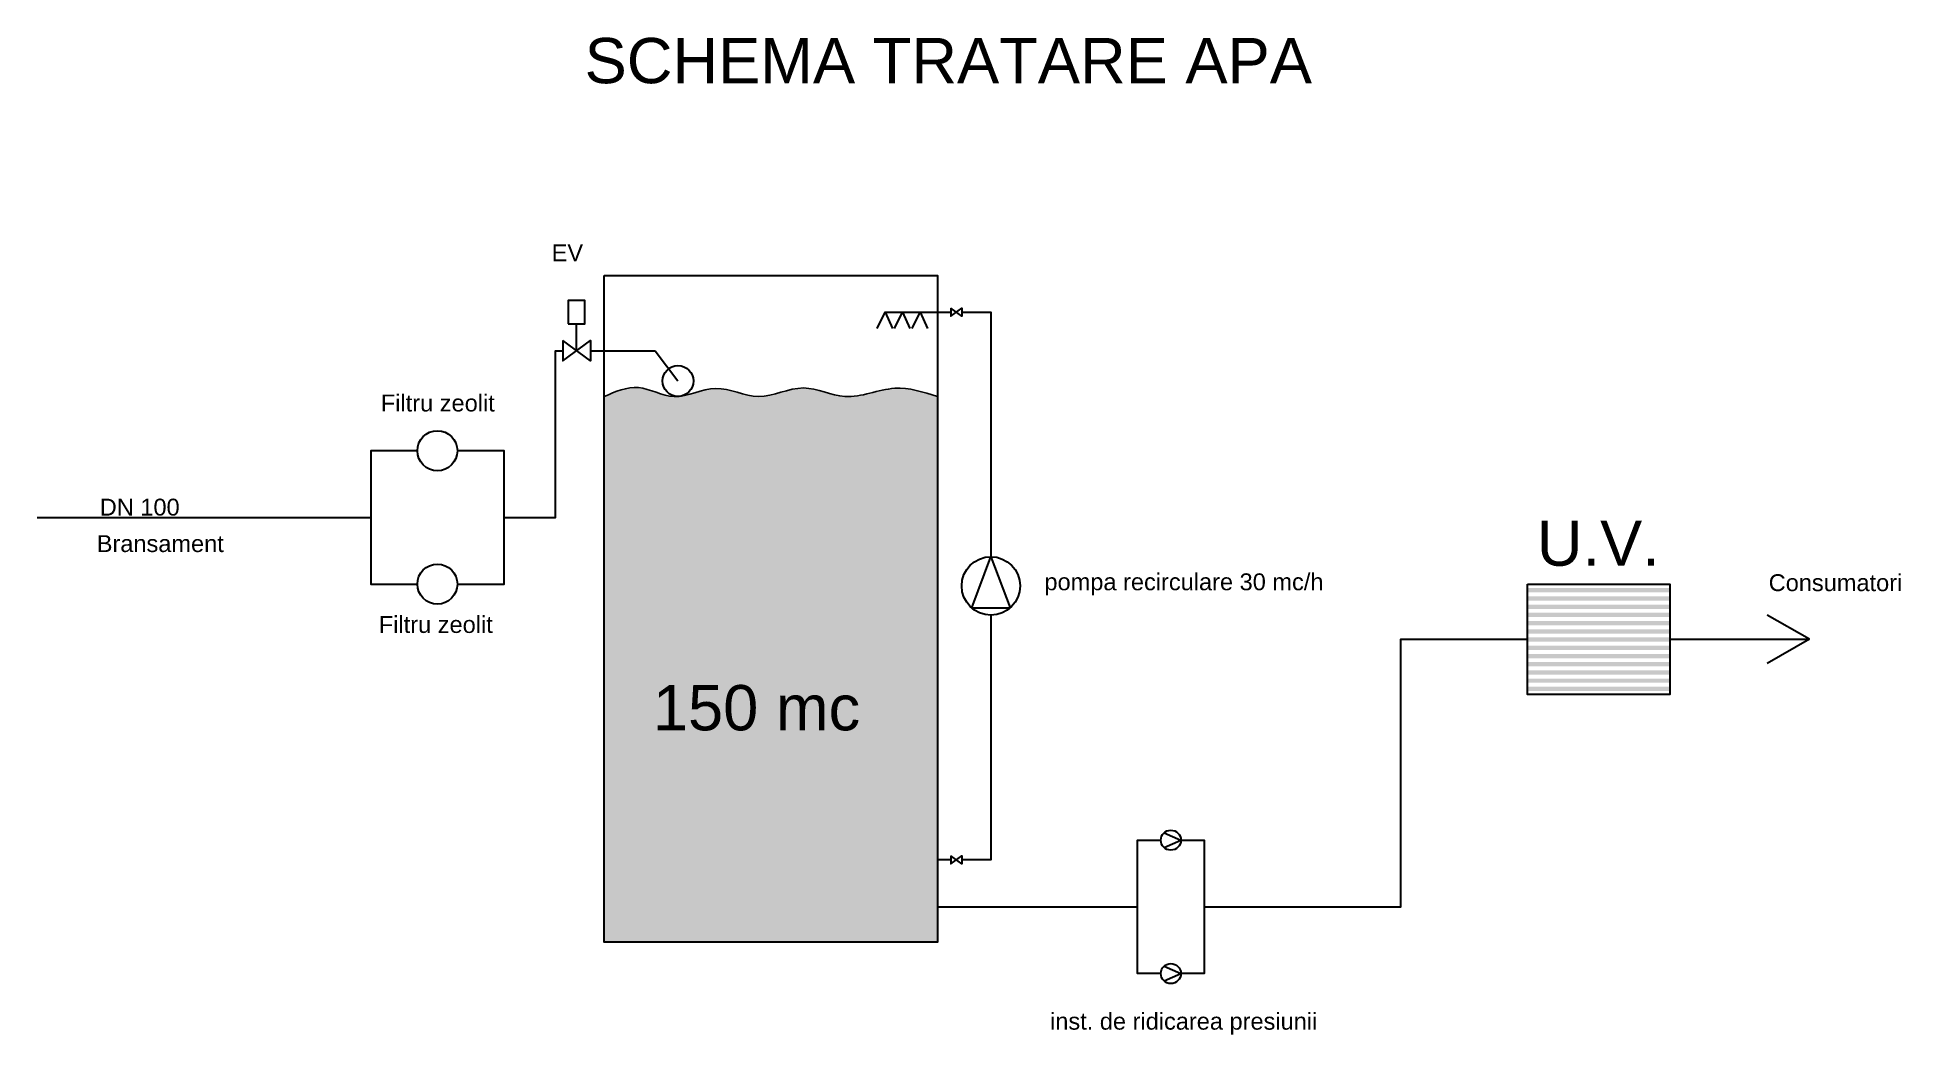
# Model space of a CAD drawing. Header units: millimetres. Extents: x 101 to 2896, y -665 to 831.
import ezdxf

# ---------------------------------------------------------------- set-up
doc = ezdxf.new("R2010")
doc.units = ezdxf.units.MM
doc.styles.get("Standard").update_dxf_attribs({"font": 'arial.ttf'})

msp = doc.modelspace()

# ---------------------------------------------------------------- hatches: boundary and pattern name
at = {"true_color": 0x7aafdf}
h = msp.add_hatch(dxfattribs=at)
h.set_pattern_fill('AR-SAND', color=143, scale=0.05)
edge = h.paths.add_edge_path()
edge.add_line((951.3, -526.5), (1451.3, -526.5))
edge.add_line((1451.3, -526.5), (1451.3, 291.8))
edge.add_spline(control_points=[(1451.3, 291.8), (1429.9, 298.6), (1383.9, 313.3), (1316.4, 279.7), (1248.8, 316.8), (1183.9, 279.1), (1123, 314.1), (1084.5, 295), (1067.4, 292.5)], knot_values=[119.712387, 119.712387, 119.712387, 119.712387, 185.048487, 260.577131, 324.110794, 392.920244, 458.064277, 510.290968, 510.290968, 510.290968, 510.290968], degree=3, periodic=0)
edge.add_arc((1062.1, 315.1), 23.2, 264.1634, 283.3046, ccw=False)
edge.add_spline(control_points=[(1061.4, 291.8), (1059.7, 291.7), (1040, 291.6), (1003.4, 314.2), (968.5, 299.2), (951.3, 291.8)], knot_values=[0, 0, 0, 0, 5.276638, 60.431853, 113.581051, 113.581051, 113.581051, 113.581051], degree=3, periodic=0)
edge.add_line((951.3, 291.8), (951.3, -526.5))
h = msp.add_hatch(color=256)
h.dxf.hatch_style = 1
h.set_gradient(color1=(205, 32, 39), color2=(147, 39, 143), name='CURVED')
h.paths.add_polyline_path([(2549.4, 4.5), (2335.9, 4.5), (2335.9, -2), (2549.4, -2)])
h = msp.add_hatch(color=256)
h.dxf.hatch_style = 1
h.set_gradient(color1=(205, 32, 39), color2=(147, 39, 143), name='CURVED')
h.paths.add_polyline_path([(2549.4, -7.8), (2335.9, -7.8), (2335.9, -14.3), (2549.4, -14.3)])
h = msp.add_hatch(color=256)
h.dxf.hatch_style = 1
h.set_gradient(color1=(205, 32, 39), color2=(147, 39, 143), name='CURVED')
h.paths.add_polyline_path([(2549.4, -20.1), (2335.9, -20.1), (2335.9, -26.6), (2549.4, -26.6)])
h = msp.add_hatch(color=256)
h.dxf.hatch_style = 1
h.set_gradient(color1=(205, 32, 39), color2=(147, 39, 143), name='CURVED')
h.paths.add_polyline_path([(2549.4, -32.5), (2335.9, -32.5), (2335.9, -38.9), (2549.4, -38.9)])
h = msp.add_hatch(color=256)
h.dxf.hatch_style = 1
h.set_gradient(color1=(205, 32, 39), color2=(147, 39, 143), name='CURVED')
h.paths.add_polyline_path([(2549.4, -44.8), (2335.9, -44.8), (2335.9, -51.3), (2549.4, -51.3)])
h = msp.add_hatch(color=256)
h.dxf.hatch_style = 1
h.set_gradient(color1=(205, 32, 39), color2=(147, 39, 143), name='CURVED')
h.paths.add_polyline_path([(2549.4, -57.1), (2335.9, -57.1), (2335.9, -63.6), (2549.4, -63.6)])
h = msp.add_hatch(color=256)
h.dxf.hatch_style = 1
h.set_gradient(color1=(205, 32, 39), color2=(147, 39, 143), name='CURVED')
h.paths.add_polyline_path([(2549.4, -69.4), (2335.9, -69.4), (2335.9, -75.9), (2549.4, -75.9)])
h = msp.add_hatch(color=256)
h.dxf.hatch_style = 1
h.set_gradient(color1=(205, 32, 39), color2=(147, 39, 143), name='CURVED')
h.paths.add_polyline_path([(2549.4, -81.8), (2335.9, -81.8), (2335.9, -88.2), (2549.4, -88.2)])
h = msp.add_hatch(color=256)
h.dxf.hatch_style = 1
h.set_gradient(color1=(205, 32, 39), color2=(147, 39, 143), name='CURVED')
h.paths.add_polyline_path([(2549.4, -94.1), (2335.9, -94.1), (2335.9, -100.6), (2549.4, -100.6)])
h = msp.add_hatch(color=256)
h.dxf.hatch_style = 1
h.set_gradient(color1=(205, 32, 39), color2=(147, 39, 143), name='CURVED')
h.paths.add_polyline_path([(2549.4, -106.4), (2335.9, -106.4), (2335.9, -112.9), (2549.4, -112.9)])
h = msp.add_hatch(color=256)
h.dxf.hatch_style = 1
h.set_gradient(color1=(205, 32, 39), color2=(147, 39, 143), name='CURVED')
h.paths.add_polyline_path([(2549.4, -118.7), (2335.9, -118.7), (2335.9, -125.2), (2549.4, -125.2)])
h = msp.add_hatch(color=256)
h.dxf.hatch_style = 1
h.set_gradient(color1=(205, 32, 39), color2=(147, 39, 143), name='CURVED')
h.paths.add_polyline_path([(2549.4, -131.1), (2335.9, -131.1), (2335.9, -137.5), (2549.4, -137.5)])
h = msp.add_hatch(color=256)
h.dxf.hatch_style = 1
h.set_gradient(color1=(205, 32, 39), color2=(147, 39, 143), name='CURVED')
h.paths.add_polyline_path([(2549.4, -143.4), (2335.9, -143.4), (2335.9, -149.9), (2549.4, -149.9)])

# ---------------------------------------------------------------- linework, layer by layer
at = {"lineweight": 30}
for p, q in [((1791.1, -362.5), (1816.3, -373.5)), ((1791.1, -384.5), (1816.3, -373.5)), ((1791.1, -562.5), (1816.3, -573.5)), ((1791.1, -584.5), (1816.3, -573.5))]:
    msp.add_line(p, q, dxfattribs=at)
for points in [[(951.3, 473.5), (1451.3, 473.5), (1451.3, -526.5), (951.3, -526.5)], [(897.5, 401), (922.5, 401), (922.5, 436), (897.5, 436)], [(1471.1, 424.5), (1471.1, 418.5), (1471.1, 412.5), (1487.6, 424.5), (1487.6, 418.5), (1487.6, 412.5)], [(889.3, 375.6), (889.3, 360.5), (889.3, 345.4), (930.7, 375.6), (930.7, 360.5), (930.7, 345.4)], [(2335.9, 10.4), (2549.4, 10.4), (2549.4, -154.9), (2335.9, -154.9)], [(1471.1, -396.8), (1471.1, -402.8), (1471.1, -408.8), (1487.6, -396.8), (1487.6, -402.8), (1487.6, -408.8)]]:
    msp.add_lwpolyline(points, close=True, dxfattribs=at)
for points in [[(910, 360.5), (910, 401)], [(1360.8, 393.7), (1373, 418.4), (1383.7, 394)], [(1373, 418.4), (1471.1, 418.4)], [(1386.9, 393.7), (1399, 418.4), (1409.8, 394)], [(1413.2, 393.7), (1425.3, 418.4), (1436.1, 394)], [(1479.2, 418.4), (1479.5, 418.4)], [(1487.6, 418.4), (1531.4, 418.4), (1531.4, 51.5)], [(801.3, 110.5), (878.5, 110.5), (878.5, 360.5), (889.3, 360.5)], [(930.7, 360.5), (1028, 360.5)], [(1028, 360.5), (1062.1, 315.1)], [(671.3, 210.5), (601.3, 210.5), (601.3, 110.5)], [(731.3, 10.5), (801.3, 10.5), (801.3, 210.5), (731.3, 210.5)], [(101.3, 110.5), (601.3, 110.5), (601.3, 10.5), (671.3, 10.5)], [(1502.6, -25.2), (1531.4, 51.5)], [(1531.4, 51.5), (1560.2, -25.2)], [(1502.6, -25.2), (1560.2, -25.2)], [(1531.4, -36), (1531.4, -402.8), (1487.6, -402.8)], [(2758.8, -72.2), (2695.7, -36)], [(1851.3, -473.5), (2146.3, -473.5), (2146.3, -72.2), (2335.9, -72.2)], [(2549.4, -72.2), (2758.8, -72.2)], [(2758.8, -72.2), (2695.7, -108.5)], [(1451.3, -473.5), (1751.3, -473.5), (1751.3, -373.5), (1786.3, -373.5)], [(1816.3, -373.5), (1826.3, -373.5), (1851.3, -373.5), (1851.3, -473.5), (1851.3, -573.5), (1816.3, -573.5)], [(1471.1, -402.8), (1451.3, -402.8)], [(1786.3, -573.5), (1751.3, -573.5), (1751.3, -473.5)]]:
    msp.add_lwpolyline(points, dxfattribs=at)
msp.add_lwpolyline([(1451.3, -473.5), (1451.3, -473.5)])
for centre, radius in [((1062.1, 315.1), 23.2), ((701.3, 210.5), 30), ((701.3, 10.5), 30), ((1531.4, 7.8), 43.8), ((1801.3, -373.5), 15), ((1801.3, -573.5), 15)]:
    msp.add_circle(centre, radius, dxfattribs=at)
msp.add_spline([(951.3, 291.8), (1002.7, 305.1), (1056.3, 291.8), (1118.8, 303.9), (1182.8, 291.8), (1250.4, 304.6), (1312.6, 291.8), (1387.1, 304.1), (1451.3, 291.8)], degree=3)

# ---------------------------------------------------------------- texts
for s, height, p in [('SCHEMA TRATARE APA', 67.892, (922.1, 761.6)), ('EV', 25.3, (872.7, 494.7)), ('Filtru zeolit', 25.304, (616.5, 269.4)), ('DN 100', 25.3, (195, 113.3)), ('Bransament', 25.3, (190.5, 58.6)), ('U.V.', 67.89, (2350.1, 38)), ('pompa recirculare 30 mc/h', 25.304, (1611.7, 1.3)), ('Consumatori', 25.304, (2697.8, 0)), ('Filtru zeolit', 25.304, (613.5, -62.7)), ('150 mc', 67.89, (1024.4, -208.8)), ('inst. de ridicarea presiunii', 25.304, (1620.1, -657.6))]:
    msp.add_text(s, height=height).set_placement(p)

doc.saveas('drawing.dxf')
